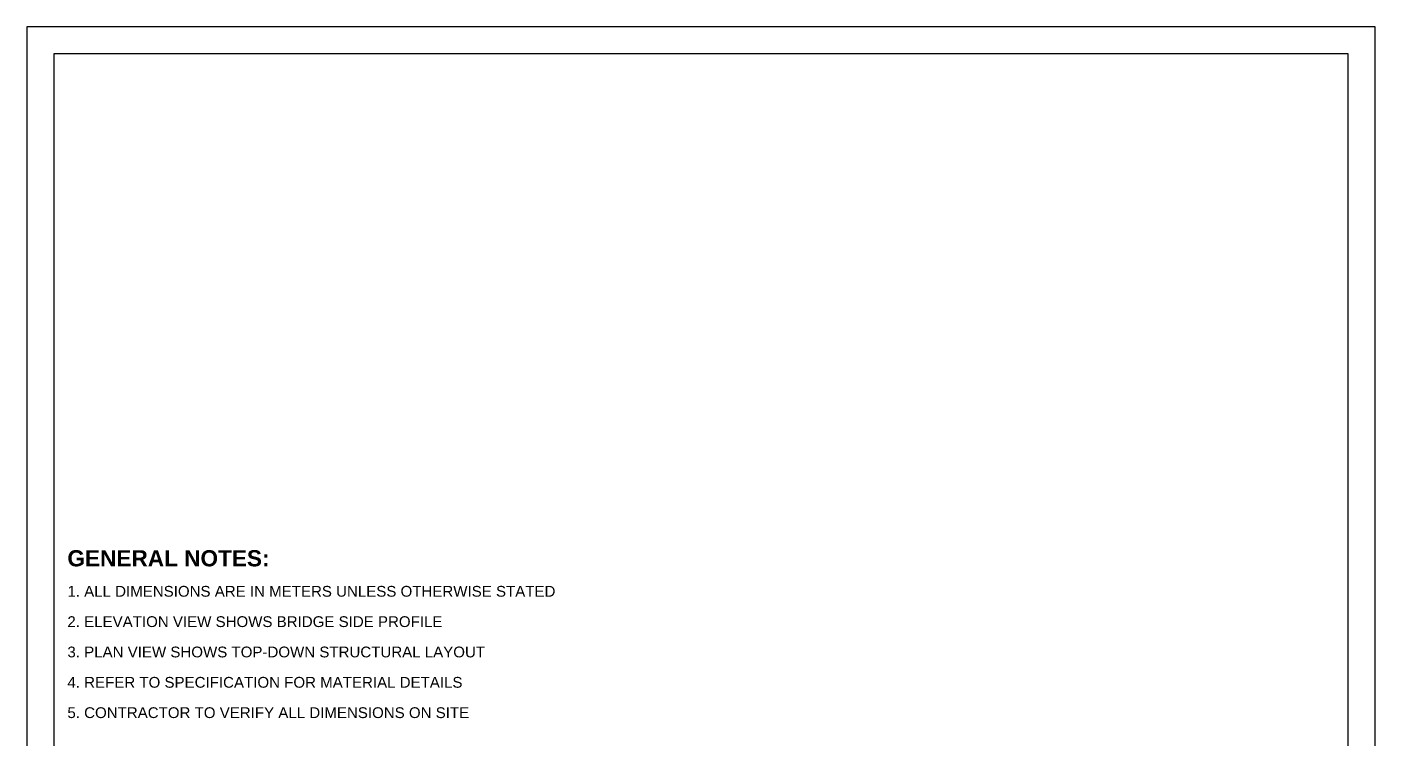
# Model space of a CAD drawing. Header units: metres. Extents: x -92978 to 93022, y -71860 to 124300.
# Drawn here: x -92978 to 93022, y 26220 to 124300 of the extents above; entities that cross this region are included whole.
import ezdxf

# ---------------------------------------------------------------- set-up
doc = ezdxf.new("R2010")
doc.units = ezdxf.units.M
doc.styles.add('Arial', font='Arial.ttf')
doc.styles.add('ARIAL_BOLD', font='arialbd.ttf')

msp = doc.modelspace()

# ---------------------------------------------------------------- linework, layer by layer
at = {"color": 7}
for points in [[(-92978.4, -24500), (93021.6, -24500), (93021.6, 124300), (-92978.4, 124300), (-92978.4, -24500)], [(-89258.4, -20780), (89301.6, -20780), (89301.6, 120580), (-89258.4, 120580), (-89258.4, -20780)]]:
    msp.add_lwpolyline(points, close=True, dxfattribs=at)

# ---------------------------------------------------------------- texts
for s, height, style, p in [('GENERAL NOTES:', 2232, 'ARIAL_BOLD', (-87398.4, 49900)), ('1. ALL DIMENSIONS ARE IN METERS UNLESS OTHERWISE STATED', 1488, 'ARIAL', (-87398.4, 45715)), ('2. ELEVATION VIEW SHOWS BRIDGE SIDE PROFILE', 1488, 'ARIAL', (-87398.4, 41530)), ('3. PLAN VIEW SHOWS TOP-DOWN STRUCTURAL LAYOUT', 1488, 'ARIAL', (-87398.4, 37345)), ('4. REFER TO SPECIFICATION FOR MATERIAL DETAILS', 1488, 'ARIAL', (-87398.4, 33160)), ('5. CONTRACTOR TO VERIFY ALL DIMENSIONS ON SITE', 1488, 'ARIAL', (-87398.4, 28975))]:
    msp.add_text(s, height=height, dxfattribs=dict(style=style)).set_placement(p)

doc.saveas('drawing.dxf')
